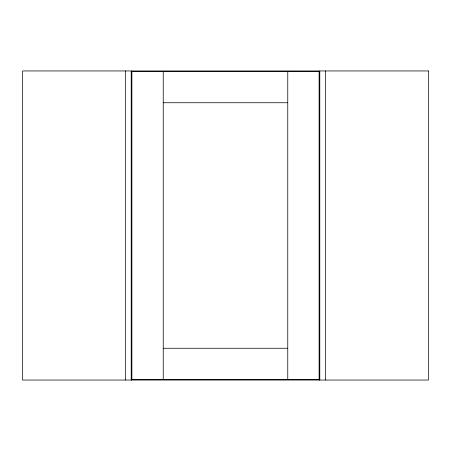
<?xml version="1.0" encoding="UTF-8"?>
<svg xmlns="http://www.w3.org/2000/svg" width="451" height="451" viewBox="0 0 451 451"><rect width="100%" height="100%" fill="white"/><g stroke="black" fill="none" stroke-linecap="round" stroke-linejoin="round"><path stroke-width="0.68" d="M163.239 102.743L287.761 102.743M163.239 348.257L287.761 348.257M325.413 70.954L325.413 380.046M319.793 70.954L319.793 380.046M319.55 371.173L319.55 380.001M287.761 71.393L287.761 379.607M163.239 71.393L163.239 379.607M131.45 371.173L131.45 380.001M131.207 70.954L131.207 380.046M125.587 70.954L125.587 380.046M428.45 70.954L22.55 70.954L22.55 380.046L428.45 380.046L428.45 70.954M319.111 71.393L131.889 71.393L131.889 379.607L319.111 379.607L319.111 71.393"/></g></svg>
